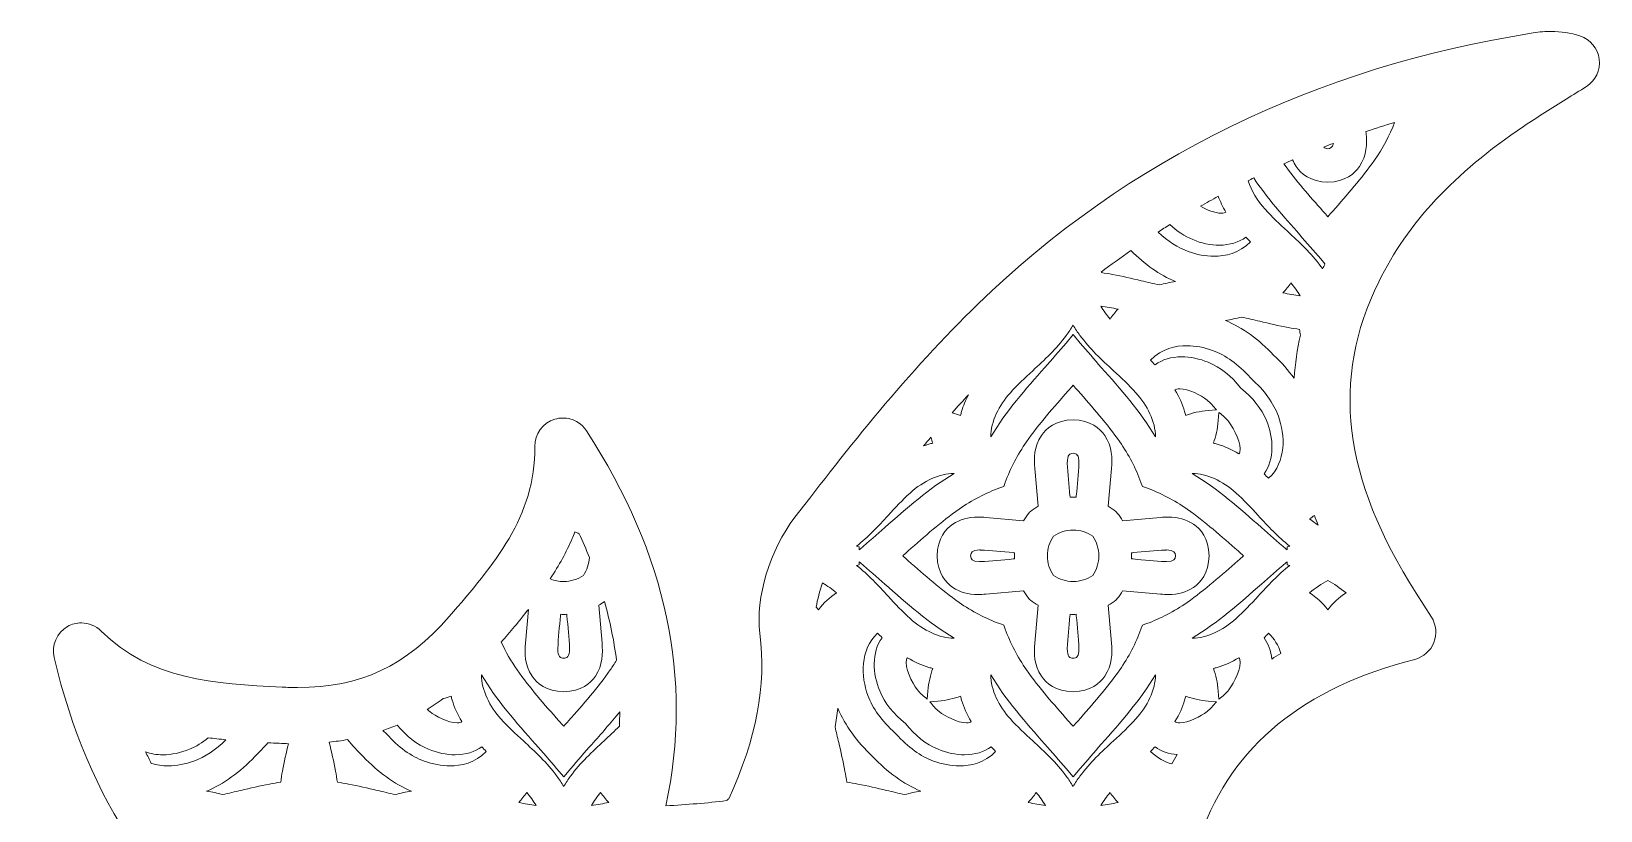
# Model space of a CAD drawing. Header units: inches. Extents: x 48 to 3590, y -2173 to -247.
# Drawn here: x 1688 to 2366, y -1808 to -1471 of the extents above; entities that cross this region are included whole.
import ezdxf

# ---------------------------------------------------------------- set-up
doc = ezdxf.new("R2010")
doc.units = ezdxf.units.IN
doc.header["$MEASUREMENT"] = 0
doc.layers.add('Layer 1', color=7, linetype='Continuous')

msp = doc.modelspace()

# ---------------------------------------------------------------- linework, layer by layer
at = {"layer": 'Layer 1', "lineweight": 0}
for points, knots in [([(1996.29, -2168.97), (1995.21, -2168.97), (1994.12, -2168.82), (1993.08, -2168.53), (1993.08, -2168.53), (1989.73, -2167.62), (1989.73, -2167.62), (1969.16, -2162.03), (1949.74, -2156.75), (1934.71, -2136.88), (1912.33, -2107.3), (1881.23, -2091.01), (1847.15, -2091.01), (1818.88, -2091.01), (1791.08, -2102.1), (1766.73, -2123.08), (1759.85, -2129.01), (1753.28, -2135.75), (1746.32, -2142.87), (1742.87, -2146.41), (1739.3, -2150.07), (1735.48, -2153.85), (1733.19, -2156.12), (1730.15, -2157.37), (1726.92, -2157.37), (1725.87, -2157.37), (1724.83, -2157.23), (1723.81, -2156.96), (1719.66, -2155.86), (1716.37, -2152.61), (1715.21, -2148.48), (1702.18, -2101.72), (1677.52, -2070.9), (1639.82, -2054.27), (1624.94, -2047.7), (1609.79, -2044.37), (1594.79, -2044.37), (1571.14, -2044.37), (1547.04, -2052.32), (1521.14, -2068.66), (1519.19, -2069.89), (1516.95, -2070.53), (1514.65, -2070.53), (1513.03, -2070.53), (1511.45, -2070.22), (1509.96, -2069.59), (1506.31, -2068.06), (1503.62, -2064.85), (1502.78, -2060.98), (1493.43, -2018.33), (1477.25, -1971.75), (1428.14, -1949.63), (1409.82, -1941.37), (1390.47, -1937.36), (1368.99, -1937.36), (1347.02, -1937.36), (1323.25, -1941.42), (1291.91, -1950.51), (1290.81, -1950.83), (1289.67, -1950.99), (1288.52, -1950.99), (1283.88, -1950.99), (1279.71, -1948.41), (1277.64, -1944.26), (1277.64, -1944.26), (1275.61, -1940.18), (1275.61, -1940.18), (1272.89, -1934.7), (1274.68, -1928.01), (1279.79, -1924.63), (1286.28, -1920.34), (1292.83, -1915.84), (1299.17, -1911.49), (1313.26, -1901.81), (1327.82, -1891.81), (1343.08, -1883.07), (1412.34, -1843.39), (1487.67, -1824.1), (1573.39, -1824.1), (1591.07, -1824.1), (1609.41, -1824.96), (1627.9, -1826.65), (1648.58, -1828.55), (1664.72, -1831.83), (1678.69, -1836.97), (1690.98, -1841.49), (1703.6, -1850.52), (1713.31, -1861.74), (1729.52, -1880.46), (1751.29, -1889.88), (1770.74, -1896.53), (1777.26, -1890.92), (1783.79, -1885), (1790.61, -1878.79), (1742.93, -1848.99), (1712.47, -1804.06), (1697.54, -1741.63), (1696.29, -1736.37), (1698.7, -1730.85), (1703.41, -1728.2), (1705.23, -1727.18), (1707.29, -1726.65), (1709.36, -1726.65), (1712.6, -1726.65), (1715.64, -1727.9), (1717.94, -1730.18), (1739.4, -1751.5), (1766.94, -1752.91), (1796.1, -1754.4), (1798.36, -1754.52), (1800.6, -1754.58), (1802.76, -1754.58), (1830.09, -1754.58), (1849.72, -1745.38), (1868.4, -1723.84), (1887.61, -1701.67), (1905.76, -1680.73), (1905.38, -1650.42), (1905.32, -1645.03), (1908.87, -1640.19), (1914.03, -1638.63), (1915.17, -1638.29), (1916.35, -1638.11), (1917.54, -1638.11), (1921.68, -1638.11), (1925.5, -1640.19), (1927.75, -1643.67), (1962.49, -1697.4), (1973.74, -1750.47), (1962.07, -1805.72), (1971.2, -1805.13), (1979.89, -1804.52), (1988.22, -1803.46), (1988.55, -1803.24), (1988.99, -1802.87), (1989.21, -1802.63), (2001.36, -1776.14), (2005.52, -1754.08), (2002.66, -1731.19), (2000.73, -1715.8), (2006.97, -1695.17), (2017.83, -1681.01), (2040.23, -1651.81), (2066.66, -1618.2), (2096.93, -1588.89), (2161.92, -1525.96), (2242.67, -1486.54), (2336.93, -1471.71), (2339.88, -1471.25), (2342.39, -1471.03), (2344.84, -1471.03), (2349.05, -1471.03), (2353.1, -1471.67), (2357.21, -1472.99), (2361.69, -1474.43), (2364.96, -1478.37), (2365.56, -1483.03), (2366.15, -1487.69), (2363.97, -1492.33), (2360, -1494.84), (2357.1, -1496.68), (2354.18, -1498.49), (2351.27, -1500.3), (2345.13, -1504.12), (2338.82, -1508.04), (2332.86, -1512.06), (2302.66, -1532.45), (2282.75, -1553.78), (2270.23, -1579.21), (2249.48, -1621.32), (2254.64, -1664.1), (2286.46, -1713.83), (2286.46, -1713.83), (2293.01, -1724.1), (2293.01, -1724.1), (2295.1, -1727.38), (2295.5, -1731.5), (2294.07, -1735.11), (2292.64, -1738.73), (2289.53, -1741.46), (2285.77, -1742.42), (2237.51, -1754.72), (2207.23, -1779.56), (2193.19, -1818.35), (2179.26, -1856.82), (2184.33, -1896.54), (2208.24, -1936.41), (2210.39, -1939.99), (2210.56, -1944.36), (2208.69, -1948.1), (2206.82, -1951.84), (2203.23, -1954.32), (2199.07, -1954.75), (2191.7, -1955.52), (2184.33, -1956.05), (2177.2, -1956.56), (2161.71, -1957.67), (2147.08, -1958.72), (2133.05, -1961.92), (2074.23, -1975.36), (2039.37, -2025.79), (2048.27, -2084.57), (2052.5, -2112.43), (2042.51, -2132.51), (2031.01, -2152.3), (2028.84, -2156.03), (2024.81, -2158.35), (2020.5, -2158.35), (2020.5, -2158.35), (2020.5, -2158.35), (2020.5, -2158.35), (2019.68, -2158.35), (2018.86, -2158.27), (2018.06, -2158.1), (2012.94, -2157.06), (2009.07, -2152.87), (2008.43, -2147.69), (2008.07, -2144.73), (2007.8, -2141.99), (2007.57, -2139.57), (2007.13, -2135.04), (2006.79, -2131.51), (2006.02, -2128.46), (2004.24, -2121.45), (2000.73, -2117.96), (1994.64, -2117.18), (1994.15, -2117.22), (1993.51, -2117.42), (1993.11, -2117.58), (1989.5, -2122.57), (1989.42, -2127.49), (1992.87, -2133.02), (1994.64, -2135.86), (1997.05, -2138.72), (2000.11, -2142.35), (2001.67, -2144.21), (2003.4, -2146.26), (2005.23, -2148.52), (2007.33, -2150.78), (2008.49, -2153.72), (2008.49, -2156.81), (2008.49, -2163.44), (2003.09, -2168.89), (1996.46, -2168.96), (1996.46, -2168.96), (1996.29, -2168.97), (1996.29, -2168.97)], [0, 0, 0, 0, 1, 1, 1, 2, 2, 2, 3, 3, 3, 4, 4, 4, 5, 5, 5, 6, 6, 6, 7, 7, 7, 8, 8, 8, 9, 9, 9, 10, 10, 10, 11, 11, 11, 12, 12, 12, 13, 13, 13, 14, 14, 14, 15, 15, 15, 16, 16, 16, 17, 17, 17, 18, 18, 18, 19, 19, 19, 20, 20, 20, 21, 21, 21, 22, 22, 22, 23, 23, 23, 24, 24, 24, 25, 25, 25, 26, 26, 26, 27, 27, 27, 28, 28, 28, 29, 29, 29, 30, 30, 30, 31, 31, 31, 32, 32, 32, 33, 33, 33, 34, 34, 34, 35, 35, 35, 36, 36, 36, 37, 37, 37, 38, 38, 38, 39, 39, 39, 40, 40, 40, 41, 41, 41, 42, 42, 42, 43, 43, 43, 44, 44, 44, 45, 45, 45, 46, 46, 46, 47, 47, 47, 48, 48, 48, 49, 49, 49, 50, 50, 50, 51, 51, 51, 52, 52, 52, 53, 53, 53, 54, 54, 54, 55, 55, 55, 56, 56, 56, 57, 57, 57, 58, 58, 58, 59, 59, 59, 60, 60, 60, 61, 61, 61, 62, 62, 62, 63, 63, 63, 64, 64, 64, 65, 65, 65, 66, 66, 66, 67, 67, 67, 68, 68, 68, 69, 69, 69, 70, 70, 70, 71, 71, 71, 72, 72, 72, 73, 73, 73, 74, 74, 74, 75, 75, 75, 76, 76, 76, 77, 77, 77, 78, 78, 78, 79, 79, 79, 80, 80, 80, 81, 81, 81, 82, 82, 82, 82]), ([(2229.19, -1528.28), (2234.34, -1535.41), (2240.31, -1542.16), (2246.1, -1548.71), (2246.81, -1549.51), (2247.51, -1550.31), (2248.22, -1551.11), (2248.93, -1550.31), (2249.64, -1549.5), (2250.34, -1548.7), (2256.55, -1541.68), (2262.97, -1534.42), (2268.37, -1526.71), (2271.97, -1521.57), (2274.97, -1515.93), (2277.1, -1510.34), (2272.93, -1511.62), (2268.8, -1512.95), (2264.72, -1514.34), (2264.72, -1514.34), (2264.79, -1515.16), (2264.79, -1515.16), (2265.17, -1519.52), (2265.13, -1524.62), (2261.9, -1529.41), (2259.85, -1532.46), (2255.82, -1536.1), (2248.26, -1536.19), (2240.62, -1536.1), (2236.59, -1532.46), (2234.54, -1529.41), (2233.93, -1528.51), (2233.42, -1527.58), (2233, -1526.6), (2231.73, -1527.15), (2230.46, -1527.71), (2229.19, -1528.28)], [0, 0, 0, 0, 1, 1, 1, 2, 2, 2, 3, 3, 3, 4, 4, 4, 5, 5, 5, 6, 6, 6, 7, 7, 7, 8, 8, 8, 9, 9, 9, 10, 10, 10, 11, 11, 11, 12, 12, 12, 12]), ([(2246.5, -1521.01), (2246.92, -1521.5), (2247.51, -1521.65), (2248.23, -1521.72), (2249.28, -1521.62), (2250.29, -1521.37), (2250.62, -1519.41), (2249.24, -1519.94), (2247.87, -1520.47), (2246.5, -1521.01)], [0, 0, 0, 0, 1, 1, 1, 2, 2, 2, 3, 3, 3, 3]), ([(2213.76, -1535.56), (2215.13, -1539.79), (2217.71, -1544.16), (2221.08, -1547.91), (2224.07, -1551.22), (2227.33, -1554.23), (2230.79, -1557.43), (2235.82, -1562.07), (2241.03, -1566.88), (2245.26, -1572.66), (2245.5, -1572.99), (2245.74, -1573.32), (2245.98, -1573.65), (2246.3, -1572.93), (2246.63, -1572.21), (2246.96, -1571.5), (2246.96, -1571.5), (2245.16, -1569.35), (2245.16, -1569.35), (2242.21, -1565.84), (2239.08, -1562.31), (2236.06, -1558.89), (2229.19, -1551.13), (2222.11, -1543.14), (2216.17, -1534.37), (2215.36, -1534.77), (2214.55, -1535.17), (2213.76, -1535.56)], [0, 0, 0, 0, 1, 1, 1, 2, 2, 2, 3, 3, 3, 4, 4, 4, 5, 5, 5, 6, 6, 6, 7, 7, 7, 8, 8, 8, 9, 9, 9, 9]), ([(2193.12, -1546.61), (2195.86, -1548.17), (2199.42, -1549.6), (2202.11, -1549.6), (2203.14, -1549.6), (2203.77, -1549.4), (2204.17, -1549.08), (2202.79, -1546.82), (2201.69, -1544.57), (2200.83, -1542.3), (2198.24, -1543.71), (2195.66, -1545.15), (2193.12, -1546.61)], [0, 0, 0, 0, 1, 1, 1, 2, 2, 2, 3, 3, 3, 4, 4, 4, 4]), ([(2174.86, -1557.74), (2179.09, -1561.73), (2183.38, -1564.49), (2187.89, -1566.15), (2191.55, -1567.5), (2195.39, -1568.2), (2199.01, -1568.2), (2203.73, -1568.2), (2210, -1567.04), (2214.73, -1561.93), (2214.05, -1561.26), (2213.41, -1560.61), (2212.8, -1559.97), (2209.75, -1562.21), (2205.81, -1563.4), (2201.31, -1563.4), (2197.53, -1563.4), (2193.56, -1562.58), (2189.82, -1561.03), (2186.27, -1559.56), (2182.96, -1557.38), (2179.92, -1554.51), (2178.22, -1555.58), (2176.53, -1556.66), (2174.86, -1557.74)], [0, 0, 0, 0, 1, 1, 1, 2, 2, 2, 3, 3, 3, 4, 4, 4, 5, 5, 5, 6, 6, 6, 7, 7, 7, 8, 8, 8, 8]), ([(2150.34, -1575.29), (2151.97, -1575.5), (2153.59, -1575.75), (2155.19, -1576.05), (2159.32, -1576.82), (2163.49, -1577.82), (2167.54, -1578.78), (2170.13, -1579.4), (2172.8, -1580.03), (2175.44, -1580.6), (2177.63, -1579.99), (2179.94, -1579.5), (2182.36, -1579.14), (2175.44, -1576.19), (2169.07, -1571.75), (2163.05, -1565.7), (2158.77, -1568.7), (2154.5, -1571.82), (2150.3, -1575.01), (2150.32, -1575.1), (2150.33, -1575.2), (2150.34, -1575.29)], [0, 0, 0, 0, 1, 1, 1, 2, 2, 2, 3, 3, 3, 4, 4, 4, 5, 5, 5, 6, 6, 6, 7, 7, 7, 7]), ([(2228.78, -1584.02), (2231.3, -1584.53), (2233.79, -1584.99), (2236.27, -1585.36), (2235.06, -1583.42), (2233.73, -1581.53), (2232.27, -1579.66), (2231.22, -1581.21), (2230.05, -1582.67), (2228.78, -1584.02)], [0, 0, 0, 0, 1, 1, 1, 2, 2, 2, 3, 3, 3, 3]), ([(2150.05, -1589.71), (2151.26, -1591.65), (2152.6, -1593.55), (2154.06, -1595.42), (2155.11, -1593.86), (2156.27, -1592.41), (2157.54, -1591.05), (2155.03, -1590.54), (2152.53, -1590.08), (2150.05, -1589.71)], [0, 0, 0, 0, 1, 1, 1, 2, 2, 2, 3, 3, 3, 3]), ([(2141.17, -1605.73), (2144.12, -1609.25), (2147.26, -1612.79), (2150.29, -1616.21), (2158.59, -1625.59), (2167.12, -1635.21), (2173.68, -1646.22), (2173.77, -1639.69), (2170.09, -1632.54), (2165.24, -1627.17), (2162.25, -1623.86), (2158.99, -1620.84), (2155.53, -1617.65), (2150.5, -1613), (2145.29, -1608.19), (2141.06, -1602.41), (2140.03, -1601), (2139.04, -1599.54), (2138.1, -1598.02), (2137.17, -1599.54), (2136.18, -1601), (2135.15, -1602.41), (2130.92, -1608.19), (2125.71, -1613), (2120.67, -1617.65), (2117.22, -1620.84), (2113.95, -1623.86), (2110.97, -1627.17), (2106.12, -1632.54), (2102.44, -1639.69), (2102.53, -1646.22), (2109.09, -1635.21), (2117.62, -1625.59), (2125.92, -1616.22), (2128.95, -1612.79), (2132.09, -1609.25), (2135.04, -1605.73), (2135.04, -1605.73), (2138.1, -1602.08), (2138.1, -1602.08), (2138.1, -1602.08), (2141.17, -1605.73), (2141.17, -1605.73)], [0, 0, 0, 0, 1, 1, 1, 2, 2, 2, 3, 3, 3, 4, 4, 4, 5, 5, 5, 6, 6, 6, 7, 7, 7, 8, 8, 8, 9, 9, 9, 10, 10, 10, 11, 11, 11, 12, 12, 12, 13, 13, 13, 14, 14, 14, 14]), ([(2224.8, -1610.96), (2228.22, -1614.17), (2231.15, -1617.49), (2233.64, -1620.94), (2234.1, -1614.67), (2235, -1608.45), (2236.35, -1602.31), (2236.21, -1601.44), (2236.09, -1600.6), (2235.98, -1599.79), (2234.35, -1599.58), (2232.73, -1599.32), (2231.13, -1599.02), (2227.01, -1598.25), (2222.83, -1597.26), (2218.79, -1596.29), (2216.19, -1595.68), (2213.52, -1595.04), (2210.89, -1594.47), (2208.7, -1595.09), (2206.38, -1595.58), (2203.96, -1595.93), (2211.48, -1599.14), (2218.34, -1604.09), (2224.8, -1610.96)], [0, 0, 0, 0, 1, 1, 1, 2, 2, 2, 3, 3, 3, 4, 4, 4, 5, 5, 5, 6, 6, 6, 7, 7, 7, 8, 8, 8, 8]), ([(2220.67, -1662.25), (2221.29, -1662.85), (2221.94, -1663.49), (2222.61, -1664.16), (2230.3, -1657.02), (2229.85, -1645.55), (2226.83, -1637.33), (2224.74, -1631.63), (2220.88, -1626.29), (2215.04, -1620.99), (2215.04, -1620.99), (2214.9, -1620.86), (2214.9, -1620.86), (2214.9, -1620.86), (2214.76, -1620.72), (2214.76, -1620.72), (2209.47, -1614.87), (2204.12, -1611.01), (2198.43, -1608.92), (2194.77, -1607.58), (2190.93, -1606.87), (2187.32, -1606.87), (2182.6, -1606.87), (2176.33, -1608.03), (2171.59, -1613.15), (2172.27, -1613.82), (2172.91, -1614.47), (2173.52, -1615.1), (2176.57, -1612.87), (2180.52, -1611.67), (2185.01, -1611.67), (2188.74, -1611.67), (2192.82, -1612.51), (2196.51, -1614.04), (2201.77, -1616.22), (2206.51, -1619.96), (2210.59, -1625.16), (2215.79, -1629.25), (2219.53, -1633.99), (2221.71, -1639.25), (2224.78, -1646.64), (2225.31, -1655.93), (2220.67, -1662.25)], [0, 0, 0, 0, 1, 1, 1, 2, 2, 2, 3, 3, 3, 4, 4, 4, 5, 5, 5, 6, 6, 6, 7, 7, 7, 8, 8, 8, 9, 9, 9, 10, 10, 10, 11, 11, 11, 12, 12, 12, 13, 13, 13, 14, 14, 14, 14]), ([(2066.83, -1699.78), (2073.85, -1705.99), (2081.11, -1712.4), (2088.82, -1717.8), (2094.33, -1721.65), (2100.4, -1724.82), (2106.37, -1726.97), (2106.37, -1726.97), (2108.15, -1727.61), (2108.15, -1727.61), (2108.15, -1727.61), (2108.79, -1729.38), (2108.79, -1729.38), (2110.93, -1735.36), (2114.1, -1741.43), (2117.96, -1746.93), (2123.35, -1754.65), (2129.77, -1761.91), (2135.97, -1768.92), (2136.69, -1769.73), (2137.4, -1770.53), (2138.1, -1771.34), (2138.81, -1770.53), (2139.52, -1769.73), (2140.23, -1768.93), (2146.44, -1761.91), (2152.85, -1754.65), (2158.25, -1746.93), (2162.11, -1741.43), (2165.28, -1735.36), (2167.42, -1729.38), (2167.42, -1729.38), (2168.06, -1727.61), (2168.06, -1727.61), (2168.06, -1727.61), (2169.84, -1726.97), (2169.84, -1726.97), (2175.81, -1724.82), (2181.88, -1721.65), (2187.39, -1717.8), (2195.1, -1712.4), (2202.36, -1705.99), (2209.38, -1699.78), (2210.18, -1699.07), (2210.99, -1698.36), (2211.79, -1697.65), (2210.99, -1696.94), (2210.19, -1696.24), (2209.39, -1695.53), (2202.36, -1689.32), (2195.1, -1682.9), (2187.39, -1677.5), (2181.88, -1673.65), (2175.81, -1670.48), (2169.84, -1668.33), (2169.84, -1668.33), (2168.06, -1667.7), (2168.06, -1667.7), (2168.06, -1667.7), (2167.42, -1665.92), (2167.42, -1665.92), (2165.28, -1659.94), (2162.11, -1653.87), (2158.25, -1648.37), (2152.85, -1640.65), (2146.44, -1633.39), (2140.23, -1626.37), (2139.52, -1625.57), (2138.81, -1624.77), (2138.1, -1623.97), (2137.4, -1624.77), (2136.69, -1625.57), (2135.98, -1626.38), (2129.77, -1633.4), (2123.35, -1640.66), (2117.96, -1648.37), (2114.1, -1653.87), (2110.93, -1659.94), (2108.79, -1665.92), (2108.79, -1665.92), (2108.15, -1667.7), (2108.15, -1667.7), (2108.15, -1667.7), (2106.37, -1668.33), (2106.37, -1668.33), (2100.4, -1670.48), (2094.33, -1673.65), (2088.82, -1677.5), (2081.11, -1682.9), (2073.85, -1689.32), (2066.83, -1695.53), (2066.02, -1696.24), (2065.22, -1696.94), (2064.42, -1697.65), (2065.22, -1698.36), (2066.03, -1699.07), (2066.83, -1699.78)], [0, 0, 0, 0, 1, 1, 1, 2, 2, 2, 3, 3, 3, 4, 4, 4, 5, 5, 5, 6, 6, 6, 7, 7, 7, 8, 8, 8, 9, 9, 9, 10, 10, 10, 11, 11, 11, 12, 12, 12, 13, 13, 13, 14, 14, 14, 15, 15, 15, 16, 16, 16, 17, 17, 17, 18, 18, 18, 19, 19, 19, 20, 20, 20, 21, 21, 21, 22, 22, 22, 23, 23, 23, 24, 24, 24, 25, 25, 25, 26, 26, 26, 27, 27, 27, 28, 28, 28, 29, 29, 29, 30, 30, 30, 31, 31, 31, 32, 32, 32, 32]), ([(2085.81, -1635.87), (2087.08, -1636.19), (2088.29, -1636.57), (2089.43, -1637.02), (2089.56, -1636.46), (2089.71, -1635.89), (2089.88, -1635.33), (2090.59, -1632.86), (2091.59, -1630.44), (2092.89, -1628.02), (2090.54, -1630.58), (2088.19, -1633.19), (2085.81, -1635.87)], [0, 0, 0, 0, 1, 1, 1, 2, 2, 2, 3, 3, 3, 4, 4, 4, 4]), ([(2182.15, -1625.99), (2184.04, -1629.09), (2185.42, -1632.17), (2186.33, -1635.33), (2186.5, -1635.89), (2186.65, -1636.46), (2186.78, -1637.02), (2189.63, -1635.89), (2192.87, -1635.19), (2196.56, -1634.89), (2196.56, -1634.89), (2200.03, -1634.6), (2200.03, -1634.6), (2198.73, -1632.86), (2197.42, -1631.47), (2196.04, -1630.35), (2193.52, -1628.31), (2188, -1625.48), (2184.21, -1625.48), (2183.18, -1625.48), (2182.56, -1625.68), (2182.15, -1625.99)], [0, 0, 0, 0, 1, 1, 1, 2, 2, 2, 3, 3, 3, 4, 4, 4, 5, 5, 5, 6, 6, 6, 7, 7, 7, 7]), ([(2138.06, -1756.41), (2130.51, -1756.33), (2126.48, -1752.68), (2124.42, -1749.64), (2121.19, -1744.84), (2121.15, -1739.74), (2121.53, -1735.39), (2121.53, -1735.39), (2122.98, -1719.04), (2122.98, -1719.04), (2121.8, -1718.36), (2120.68, -1717.6), (2119.63, -1716.76), (2119.63, -1716.76), (2119.28, -1716.48), (2119.28, -1716.48), (2119.28, -1716.48), (2118.99, -1716.12), (2118.99, -1716.12), (2118.16, -1715.07), (2117.4, -1713.96), (2116.72, -1712.78), (2116.72, -1712.78), (2100.37, -1714.22), (2100.37, -1714.22), (2099.11, -1714.33), (2098, -1714.39), (2096.98, -1714.39), (2092.66, -1714.39), (2089.21, -1713.42), (2086.12, -1711.33), (2083.07, -1709.28), (2079.43, -1705.25), (2079.34, -1697.7), (2079.43, -1690.05), (2083.07, -1686.02), (2086.12, -1683.97), (2089.21, -1681.89), (2092.66, -1680.92), (2096.98, -1680.92), (2098, -1680.92), (2099.11, -1680.97), (2100.37, -1681.08), (2100.37, -1681.08), (2116.72, -1682.52), (2116.72, -1682.52), (2117.4, -1681.35), (2118.16, -1680.23), (2118.99, -1679.18), (2118.99, -1679.18), (2119.28, -1678.82), (2119.28, -1678.82), (2119.28, -1678.82), (2119.63, -1678.54), (2119.63, -1678.54), (2120.68, -1677.7), (2121.8, -1676.94), (2122.98, -1676.26), (2122.98, -1676.26), (2121.53, -1659.92), (2121.53, -1659.92), (2121.15, -1655.56), (2121.19, -1650.46), (2124.42, -1645.66), (2126.48, -1642.62), (2130.51, -1638.97), (2138.06, -1638.89), (2145.7, -1638.97), (2149.73, -1642.62), (2151.79, -1645.66), (2155.02, -1650.46), (2155.06, -1655.56), (2154.68, -1659.92), (2154.68, -1659.92), (2153.23, -1676.26), (2153.23, -1676.26), (2154.41, -1676.94), (2155.53, -1677.7), (2156.58, -1678.54), (2156.58, -1678.54), (2156.93, -1678.82), (2156.93, -1678.82), (2156.93, -1678.82), (2157.22, -1679.18), (2157.22, -1679.18), (2158.05, -1680.23), (2158.81, -1681.35), (2159.49, -1682.52), (2159.49, -1682.52), (2175.84, -1681.08), (2175.84, -1681.08), (2177.1, -1680.97), (2178.21, -1680.92), (2179.23, -1680.92), (2183.55, -1680.92), (2187, -1681.89), (2190.09, -1683.97), (2193.14, -1686.02), (2196.78, -1690.05), (2196.87, -1697.61), (2196.78, -1705.25), (2193.14, -1709.28), (2190.09, -1711.33), (2187, -1713.42), (2183.55, -1714.39), (2179.23, -1714.39), (2178.21, -1714.39), (2177.1, -1714.33), (2175.84, -1714.22), (2175.84, -1714.22), (2159.49, -1712.78), (2159.49, -1712.78), (2158.81, -1713.96), (2158.05, -1715.07), (2157.22, -1716.12), (2157.22, -1716.12), (2156.93, -1716.48), (2156.93, -1716.48), (2156.93, -1716.48), (2156.58, -1716.76), (2156.58, -1716.76), (2155.53, -1717.6), (2154.41, -1718.36), (2153.23, -1719.04), (2153.23, -1719.04), (2154.68, -1735.39), (2154.68, -1735.39), (2155.06, -1739.74), (2155.02, -1744.84), (2151.79, -1749.64), (2149.73, -1752.68), (2145.7, -1756.33), (2138.15, -1756.41), (2138.15, -1756.41), (2138.1, -1756.41), (2138.1, -1756.41), (2138.1, -1756.41), (2138.06, -1756.41), (2138.06, -1756.41)], [0, 0, 0, 0, 1, 1, 1, 2, 2, 2, 3, 3, 3, 4, 4, 4, 5, 5, 5, 6, 6, 6, 7, 7, 7, 8, 8, 8, 9, 9, 9, 10, 10, 10, 11, 11, 11, 12, 12, 12, 13, 13, 13, 14, 14, 14, 15, 15, 15, 16, 16, 16, 17, 17, 17, 18, 18, 18, 19, 19, 19, 20, 20, 20, 21, 21, 21, 22, 22, 22, 23, 23, 23, 24, 24, 24, 25, 25, 25, 26, 26, 26, 27, 27, 27, 28, 28, 28, 29, 29, 29, 30, 30, 30, 31, 31, 31, 32, 32, 32, 33, 33, 33, 34, 34, 34, 35, 35, 35, 36, 36, 36, 37, 37, 37, 38, 38, 38, 39, 39, 39, 40, 40, 40, 41, 41, 41, 42, 42, 42, 43, 43, 43, 44, 44, 44, 45, 45, 45, 46, 46, 46, 46]), ([(2198.73, -1648.97), (2199.3, -1649.11), (2199.86, -1649.26), (2200.43, -1649.42), (2203.59, -1650.34), (2206.66, -1651.71), (2209.76, -1653.6), (2209.94, -1653.38), (2210.04, -1653.14), (2210.12, -1652.86), (2211.05, -1649.6), (2207.89, -1642.79), (2205.4, -1639.72), (2204.28, -1638.34), (2202.89, -1637.03), (2201.15, -1635.73), (2201.15, -1635.73), (2200.87, -1639.2), (2200.87, -1639.2), (2200.57, -1642.89), (2199.86, -1646.12), (2198.73, -1648.97)], [0, 0, 0, 0, 1, 1, 1, 2, 2, 2, 3, 3, 3, 4, 4, 4, 5, 5, 5, 6, 6, 6, 7, 7, 7, 7]), ([(2076.62, -1646.45), (2075.57, -1647.68), (2074.51, -1648.93), (2073.45, -1650.18), (2074.23, -1649.9), (2075, -1649.65), (2075.78, -1649.42), (2076.35, -1649.26), (2076.91, -1649.11), (2077.47, -1648.97), (2077.15, -1648.16), (2076.87, -1647.32), (2076.62, -1646.45)], [0, 0, 0, 0, 1, 1, 1, 2, 2, 2, 3, 3, 3, 4, 4, 4, 4]), ([(2138.32, -1672.34), (2138.68, -1672.34), (2139.04, -1672.35), (2139.39, -1672.36), (2139.42, -1672.13), (2139.44, -1671.91), (2139.47, -1671.68), (2139.96, -1667.05), (2140.47, -1662.25), (2140.61, -1657.64), (2140.72, -1653.85), (2139.44, -1653.48), (2138.1, -1653.35), (2136.77, -1653.48), (2135.49, -1653.85), (2135.6, -1657.64), (2135.74, -1662.25), (2136.25, -1667.04), (2136.74, -1671.68), (2136.77, -1671.9), (2136.79, -1672.13), (2136.81, -1672.36), (2137.17, -1672.35), (2137.53, -1672.34), (2137.89, -1672.34), (2137.89, -1672.34), (2138.32, -1672.34), (2138.32, -1672.34)], [0, 0, 0, 0, 1, 1, 1, 2, 2, 2, 3, 3, 3, 4, 4, 4, 5, 5, 5, 6, 6, 6, 7, 7, 7, 8, 8, 8, 9, 9, 9, 9]), ([(2045.57, -1693.75), (2045.57, -1693.75), (2045.57, -1695.1), (2045.57, -1695.1), (2045.57, -1695.1), (2046.18, -1694.59), (2046.18, -1694.59), (2049.7, -1691.63), (2053.24, -1688.5), (2056.67, -1685.46), (2066.05, -1677.16), (2075.68, -1668.63), (2086.69, -1662.06), (2086.63, -1662.06), (2086.56, -1662.06), (2086.5, -1662.06), (2080.55, -1662.06), (2073.49, -1665.22), (2067.62, -1670.52), (2064.31, -1673.5), (2061.29, -1676.77), (2058.1, -1680.22), (2053.89, -1684.79), (2049.54, -1689.5), (2044.46, -1693.49), (2044.82, -1693.58), (2045.19, -1693.67), (2045.57, -1693.75)], [0, 0, 0, 0, 1, 1, 1, 2, 2, 2, 3, 3, 3, 4, 4, 4, 5, 5, 5, 6, 6, 6, 7, 7, 7, 8, 8, 8, 9, 9, 9, 9]), ([(2189.51, -1662.06), (2200.53, -1668.63), (2210.16, -1677.16), (2219.54, -1685.46), (2222.97, -1688.5), (2226.51, -1691.63), (2230.03, -1694.59), (2230.03, -1694.59), (2230.64, -1695.1), (2230.64, -1695.1), (2230.64, -1695.1), (2230.64, -1693.75), (2230.64, -1693.75), (2231.02, -1693.67), (2231.39, -1693.58), (2231.75, -1693.49), (2226.67, -1689.5), (2222.32, -1684.79), (2218.1, -1680.22), (2214.91, -1676.76), (2211.9, -1673.5), (2208.59, -1670.52), (2202.72, -1665.22), (2195.66, -1662.06), (2189.71, -1662.06), (2189.65, -1662.06), (2189.58, -1662.06), (2189.51, -1662.06)], [0, 0, 0, 0, 1, 1, 1, 2, 2, 2, 3, 3, 3, 4, 4, 4, 5, 5, 5, 6, 6, 6, 7, 7, 7, 8, 8, 8, 9, 9, 9, 9]), ([(2240.34, -1681.7), (2241.54, -1682.64), (2242.76, -1683.54), (2243.99, -1684.37), (2243.45, -1682.97), (2242.93, -1681.57), (2242.43, -1680.17), (2241.75, -1680.7), (2241.05, -1681.21), (2240.34, -1681.7)], [0, 0, 0, 0, 1, 1, 1, 2, 2, 2, 3, 3, 3, 3]), ([(1912.09, -1707.61), (1913.93, -1708.37), (1915.89, -1708.77), (1917.89, -1708.78), (1920.9, -1708.77), (1923.83, -1707.86), (1926.37, -1706.14), (1927.94, -1703.81), (1928.84, -1701.16), (1928.98, -1698.39), (1927.56, -1694.79), (1926.12, -1691.42), (1924.61, -1688.14), (1924, -1687.84), (1923.38, -1687.57), (1922.74, -1687.35), (1922.34, -1688.36), (1921.94, -1689.31), (1921.54, -1690.22), (1919.03, -1695.98), (1915.92, -1701.7), (1912.09, -1707.61)], [0, 0, 0, 0, 1, 1, 1, 2, 2, 2, 3, 3, 3, 4, 4, 4, 5, 5, 5, 6, 6, 6, 7, 7, 7, 7]), ([(2129.61, -1706.14), (2132.15, -1707.86), (2135.08, -1708.77), (2138.12, -1708.78), (2141.13, -1708.77), (2144.06, -1707.86), (2146.6, -1706.14), (2148.31, -1703.6), (2149.22, -1700.67), (2149.23, -1697.64), (2149.22, -1694.63), (2148.31, -1691.7), (2146.6, -1689.16), (2144.06, -1687.45), (2141.14, -1686.54), (2138.1, -1686.52), (2135.07, -1686.54), (2132.15, -1687.45), (2129.61, -1689.16), (2127.9, -1691.7), (2126.99, -1694.63), (2126.98, -1697.67), (2126.99, -1700.68), (2127.9, -1703.6), (2129.61, -1706.14)], [0, 0, 0, 0, 1, 1, 1, 2, 2, 2, 3, 3, 3, 4, 4, 4, 5, 5, 5, 6, 6, 6, 7, 7, 7, 8, 8, 8, 8]), ([(2093.81, -1697.65), (2093.93, -1698.98), (2094.26, -1700.16), (2097.68, -1700.16), (2097.82, -1700.16), (2097.95, -1700.16), (2098.09, -1700.16), (2102.71, -1700.02), (2107.5, -1699.51), (2112.13, -1699.01), (2112.36, -1698.99), (2112.59, -1698.97), (2112.81, -1698.94), (2112.8, -1698.5), (2112.79, -1698.06), (2112.8, -1697.62), (2112.79, -1697.2), (2112.8, -1696.78), (2112.81, -1696.36), (2112.59, -1696.34), (2112.36, -1696.31), (2112.14, -1696.29), (2107.5, -1695.8), (2102.71, -1695.29), (2098.09, -1695.15), (2097.95, -1695.14), (2097.82, -1695.14), (2097.68, -1695.14), (2094.26, -1695.14), (2093.93, -1696.32), (2093.81, -1697.65)], [0, 0, 0, 0, 1, 1, 1, 2, 2, 2, 3, 3, 3, 4, 4, 4, 5, 5, 5, 6, 6, 6, 7, 7, 7, 8, 8, 8, 9, 9, 9, 10, 10, 10, 10]), ([(2164.08, -1699.01), (2168.71, -1699.51), (2173.5, -1700.02), (2178.12, -1700.16), (2178.26, -1700.16), (2178.39, -1700.16), (2178.53, -1700.16), (2181.95, -1700.16), (2182.28, -1698.98), (2182.4, -1697.65), (2182.28, -1696.32), (2181.95, -1695.14), (2178.53, -1695.14), (2178.39, -1695.14), (2178.26, -1695.14), (2178.12, -1695.15), (2173.5, -1695.29), (2168.71, -1695.8), (2164.07, -1696.29), (2163.85, -1696.31), (2163.62, -1696.34), (2163.4, -1696.36), (2163.41, -1696.8), (2163.42, -1697.24), (2163.41, -1697.68), (2163.42, -1698.1), (2163.41, -1698.52), (2163.4, -1698.94), (2163.62, -1698.97), (2163.85, -1698.99), (2164.08, -1699.01)], [0, 0, 0, 0, 1, 1, 1, 2, 2, 2, 3, 3, 3, 4, 4, 4, 5, 5, 5, 6, 6, 6, 7, 7, 7, 8, 8, 8, 9, 9, 9, 10, 10, 10, 10]), ([(2044.46, -1701.81), (2049.54, -1705.81), (2053.89, -1710.51), (2058.1, -1715.08), (2061.29, -1718.54), (2064.31, -1721.8), (2067.62, -1724.79), (2073.49, -1730.08), (2080.55, -1733.24), (2086.5, -1733.24), (2086.56, -1733.24), (2086.63, -1733.24), (2086.69, -1733.24), (2075.68, -1726.68), (2066.05, -1718.15), (2056.67, -1709.84), (2053.24, -1706.81), (2049.7, -1703.67), (2046.18, -1700.71), (2046.18, -1700.71), (2045.57, -1700.2), (2045.57, -1700.2), (2045.57, -1700.2), (2045.57, -1701.55), (2045.57, -1701.55), (2045.19, -1701.64), (2044.82, -1701.72), (2044.46, -1701.81)], [0, 0, 0, 0, 1, 1, 1, 2, 2, 2, 3, 3, 3, 4, 4, 4, 5, 5, 5, 6, 6, 6, 7, 7, 7, 8, 8, 8, 9, 9, 9, 9]), ([(2189.71, -1733.24), (2195.66, -1733.24), (2202.72, -1730.08), (2208.59, -1724.79), (2211.9, -1721.8), (2214.91, -1718.54), (2218.1, -1715.08), (2222.32, -1710.52), (2226.67, -1705.81), (2231.75, -1701.81), (2231.39, -1701.72), (2231.02, -1701.64), (2230.64, -1701.55), (2230.64, -1701.55), (2230.64, -1700.2), (2230.64, -1700.2), (2230.64, -1700.2), (2230.03, -1700.71), (2230.03, -1700.71), (2226.51, -1703.67), (2222.97, -1706.81), (2219.54, -1709.84), (2210.16, -1718.15), (2200.53, -1726.68), (2189.52, -1733.24), (2189.58, -1733.24), (2189.65, -1733.24), (2189.71, -1733.24)], [0, 0, 0, 0, 1, 1, 1, 2, 2, 2, 3, 3, 3, 4, 4, 4, 5, 5, 5, 6, 6, 6, 7, 7, 7, 8, 8, 8, 9, 9, 9, 9]), ([(2027.06, -1719.81), (2027.37, -1720.18), (2027.68, -1720.55), (2027.99, -1720.94), (2030.22, -1718.08), (2032.86, -1715.63), (2035.87, -1713.6), (2033.89, -1712.05), (2031.87, -1710.64), (2029.81, -1709.37), (2028.51, -1712.87), (2027.57, -1716.44), (2027.06, -1719.81)], [0, 0, 0, 0, 1, 1, 1, 2, 2, 2, 3, 3, 3, 4, 4, 4, 4]), ([(2240.34, -1713.6), (2243.35, -1715.63), (2245.98, -1718.08), (2248.22, -1720.93), (2250.45, -1718.08), (2253.08, -1715.64), (2256.09, -1713.61), (2253.53, -1711.59), (2250.92, -1709.83), (2248.22, -1708.29), (2245.51, -1709.83), (2242.9, -1711.59), (2240.34, -1713.6)], [0, 0, 0, 0, 1, 1, 1, 2, 2, 2, 3, 3, 3, 4, 4, 4, 4]), ([(1890.9, -1734.99), (1892.81, -1739.18), (1895.11, -1743.19), (1897.73, -1746.93), (1903.13, -1754.65), (1909.54, -1761.91), (1915.75, -1768.93), (1916.46, -1769.73), (1917.17, -1770.53), (1917.88, -1771.34), (1918.59, -1770.53), (1919.3, -1769.73), (1920, -1768.93), (1926.21, -1761.91), (1932.63, -1754.65), (1938.03, -1746.93), (1938.88, -1745.71), (1939.75, -1744.37), (1940.7, -1742.8), (1939.61, -1734.37), (1937.86, -1725.87), (1935.48, -1717.43), (1934.69, -1718.01), (1933.86, -1718.54), (1933.01, -1719.04), (1933.01, -1719.04), (1934.45, -1735.39), (1934.45, -1735.39), (1934.83, -1739.74), (1934.79, -1744.84), (1931.56, -1749.64), (1929.51, -1752.68), (1925.48, -1756.33), (1917.92, -1756.41), (1910.28, -1756.33), (1906.25, -1752.68), (1904.2, -1749.64), (1900.96, -1744.84), (1900.92, -1739.74), (1901.31, -1735.39), (1901.31, -1735.39), (1902.59, -1720.84), (1902.59, -1720.84), (1898.66, -1725.88), (1894.62, -1730.67), (1890.9, -1734.99)], [0, 0, 0, 0, 1, 1, 1, 2, 2, 2, 3, 3, 3, 4, 4, 4, 5, 5, 5, 6, 6, 6, 7, 7, 7, 8, 8, 8, 9, 9, 9, 10, 10, 10, 11, 11, 11, 12, 12, 12, 13, 13, 13, 14, 14, 14, 15, 15, 15, 15]), ([(1916.52, -1723.61), (1916.02, -1728.25), (1915.51, -1733.05), (1915.37, -1737.67), (1915.26, -1741.46), (1916.54, -1741.83), (1917.88, -1741.95), (1919.22, -1741.83), (1920.5, -1741.46), (1920.38, -1737.67), (1920.24, -1733.05), (1919.73, -1728.26), (1919.24, -1723.62), (1919.22, -1723.4), (1919.19, -1723.17), (1919.17, -1722.94), (1918.81, -1722.95), (1918.45, -1722.96), (1918.09, -1722.96), (1918.09, -1722.96), (1917.66, -1722.96), (1917.66, -1722.96), (1917.3, -1722.96), (1916.95, -1722.95), (1916.59, -1722.94), (1916.56, -1723.17), (1916.54, -1723.39), (1916.52, -1723.61)], [0, 0, 0, 0, 1, 1, 1, 2, 2, 2, 3, 3, 3, 4, 4, 4, 5, 5, 5, 6, 6, 6, 7, 7, 7, 8, 8, 8, 9, 9, 9, 9]), ([(2136.74, -1723.63), (2136.25, -1728.26), (2135.74, -1733.05), (2135.6, -1737.67), (2135.49, -1741.46), (2136.77, -1741.83), (2138.1, -1741.95), (2139.44, -1741.83), (2140.72, -1741.45), (2140.61, -1737.67), (2140.47, -1733.05), (2139.96, -1728.25), (2139.47, -1723.62), (2139.44, -1723.39), (2139.42, -1723.17), (2139.39, -1722.94), (2139.04, -1722.95), (2138.68, -1722.96), (2138.32, -1722.96), (2138.32, -1722.96), (2137.89, -1722.96), (2137.89, -1722.96), (2137.53, -1722.96), (2137.17, -1722.95), (2136.81, -1722.94), (2136.79, -1723.17), (2136.77, -1723.4), (2136.74, -1723.63)], [0, 0, 0, 0, 1, 1, 1, 2, 2, 2, 3, 3, 3, 4, 4, 4, 5, 5, 5, 6, 6, 6, 7, 7, 7, 8, 8, 8, 9, 9, 9, 9]), ([(2053.6, -1731.14), (2045.91, -1738.29), (2046.36, -1749.76), (2049.38, -1757.98), (2051.47, -1763.67), (2055.33, -1769.01), (2061.17, -1774.31), (2061.17, -1774.31), (2061.31, -1774.44), (2061.31, -1774.44), (2061.31, -1774.44), (2061.45, -1774.59), (2061.45, -1774.59), (2066.74, -1780.43), (2072.09, -1784.29), (2077.78, -1786.38), (2081.44, -1787.72), (2085.28, -1788.43), (2088.89, -1788.43), (2093.61, -1788.43), (2099.88, -1787.27), (2104.62, -1782.15), (2103.94, -1781.48), (2103.3, -1780.83), (2102.69, -1780.2), (2099.64, -1782.44), (2095.69, -1783.63), (2091.2, -1783.63), (2091.2, -1783.63), (2091.2, -1783.63), (2091.2, -1783.63), (2087.47, -1783.63), (2083.39, -1782.79), (2079.7, -1781.26), (2074.44, -1779.08), (2069.7, -1775.34), (2065.62, -1770.14), (2060.42, -1766.06), (2056.68, -1761.32), (2054.5, -1756.05), (2051.43, -1748.66), (2050.9, -1739.37), (2055.54, -1733.05), (2054.92, -1732.45), (2054.27, -1731.81), (2053.6, -1731.14)], [0, 0, 0, 0, 1, 1, 1, 2, 2, 2, 3, 3, 3, 4, 4, 4, 5, 5, 5, 6, 6, 6, 7, 7, 7, 8, 8, 8, 9, 9, 9, 10, 10, 10, 11, 11, 11, 12, 12, 12, 13, 13, 13, 14, 14, 14, 15, 15, 15, 15]), ([(2220.66, -1733.06), (2222.51, -1735.61), (2223.64, -1738.75), (2223.98, -1742.27), (2225.27, -1741.44), (2226.57, -1740.63), (2227.89, -1739.83), (2226.88, -1736.38), (2225.11, -1733.47), (2222.61, -1731.14), (2221.94, -1731.82), (2221.29, -1732.46), (2220.66, -1733.06)], [0, 0, 0, 0, 1, 1, 1, 2, 2, 2, 3, 3, 3, 4, 4, 4, 4]), ([(2066.45, -1741.7), (2066.27, -1741.92), (2066.17, -1742.17), (2066.09, -1742.44), (2065.16, -1745.7), (2068.32, -1752.51), (2070.81, -1755.58), (2071.92, -1756.97), (2073.32, -1758.27), (2075.06, -1759.58), (2075.06, -1759.58), (2075.34, -1756.1), (2075.34, -1756.1), (2075.64, -1752.42), (2076.35, -1749.18), (2077.47, -1746.33), (2076.91, -1746.19), (2076.34, -1746.04), (2075.78, -1745.88), (2072.62, -1744.97), (2069.55, -1743.59), (2066.45, -1741.7)], [0, 0, 0, 0, 1, 1, 1, 2, 2, 2, 3, 3, 3, 4, 4, 4, 5, 5, 5, 6, 6, 6, 7, 7, 7, 7]), ([(2198.73, -1746.33), (2199.86, -1749.18), (2200.57, -1752.42), (2200.87, -1756.1), (2200.87, -1756.1), (2201.15, -1759.58), (2201.15, -1759.58), (2202.89, -1758.27), (2204.28, -1756.97), (2205.4, -1755.58), (2207.89, -1752.51), (2211.05, -1745.7), (2210.12, -1742.44), (2210.04, -1742.17), (2209.94, -1741.92), (2209.76, -1741.7), (2206.66, -1743.59), (2203.59, -1744.97), (2200.43, -1745.88), (2199.86, -1746.04), (2199.3, -1746.19), (2198.73, -1746.33)], [0, 0, 0, 0, 1, 1, 1, 2, 2, 2, 3, 3, 3, 4, 4, 4, 5, 5, 5, 6, 6, 6, 7, 7, 7, 7]), ([(1882.32, -1749.1), (1882.27, -1755.69), (1886.04, -1762.92), (1890.74, -1768.14), (1893.73, -1771.45), (1896.99, -1774.46), (1900.45, -1777.65), (1905.48, -1782.3), (1910.69, -1787.11), (1914.92, -1792.89), (1915.96, -1794.3), (1916.94, -1795.77), (1917.88, -1797.28), (1918.81, -1795.76), (1919.8, -1794.3), (1920.83, -1792.89), (1925.07, -1787.1), (1930.28, -1782.28), (1935.32, -1777.62), (1937.53, -1775.57), (1939.81, -1773.47), (1941.95, -1771.32), (1942.03, -1769.24), (1942.08, -1767.15), (1942.09, -1765.08), (1938.18, -1769.91), (1934.06, -1774.57), (1930.03, -1779.13), (1927.01, -1782.54), (1923.88, -1786.07), (1920.94, -1789.57), (1920.94, -1789.57), (1917.88, -1793.22), (1917.88, -1793.22), (1917.88, -1793.22), (1914.81, -1789.57), (1914.81, -1789.57), (1911.87, -1786.06), (1908.74, -1782.53), (1905.71, -1779.11), (1897.42, -1769.74), (1888.89, -1760.11), (1882.32, -1749.1)], [0, 0, 0, 0, 1, 1, 1, 2, 2, 2, 3, 3, 3, 4, 4, 4, 5, 5, 5, 6, 6, 6, 7, 7, 7, 8, 8, 8, 9, 9, 9, 10, 10, 10, 11, 11, 11, 12, 12, 12, 13, 13, 13, 14, 14, 14, 14]), ([(2102.53, -1749.08), (2102.44, -1755.62), (2106.12, -1762.76), (2110.97, -1768.14), (2113.95, -1771.45), (2117.22, -1774.46), (2120.67, -1777.65), (2125.71, -1782.3), (2130.92, -1787.11), (2135.15, -1792.89), (2136.18, -1794.3), (2137.17, -1795.76), (2138.1, -1797.28), (2139.04, -1795.76), (2140.03, -1794.3), (2141.06, -1792.89), (2145.29, -1787.11), (2150.5, -1782.3), (2155.53, -1777.65), (2158.99, -1774.46), (2162.25, -1771.45), (2165.24, -1768.14), (2170.09, -1762.76), (2173.77, -1755.61), (2173.68, -1749.08), (2167.12, -1760.09), (2158.59, -1769.72), (2150.29, -1779.09), (2147.26, -1782.51), (2144.12, -1786.06), (2141.17, -1789.57), (2141.17, -1789.57), (2138.1, -1793.22), (2138.1, -1793.22), (2138.1, -1793.22), (2135.04, -1789.57), (2135.04, -1789.57), (2132.09, -1786.06), (2128.95, -1782.51), (2125.91, -1779.09), (2117.61, -1769.71), (2109.09, -1760.09), (2102.53, -1749.08)], [0, 0, 0, 0, 1, 1, 1, 2, 2, 2, 3, 3, 3, 4, 4, 4, 5, 5, 5, 6, 6, 6, 7, 7, 7, 8, 8, 8, 9, 9, 9, 10, 10, 10, 11, 11, 11, 12, 12, 12, 13, 13, 13, 14, 14, 14, 14]), ([(1858.91, -1764.04), (1859.25, -1764.36), (1859.59, -1764.67), (1859.94, -1764.95), (1862.46, -1766.99), (1867.98, -1769.82), (1871.77, -1769.82), (1872.8, -1769.82), (1873.43, -1769.63), (1873.83, -1769.31), (1871.94, -1766.21), (1870.56, -1763.14), (1869.65, -1759.97), (1869.49, -1759.41), (1869.34, -1758.85), (1869.2, -1758.28), (1868.12, -1758.71), (1866.98, -1759.07), (1865.78, -1759.38), (1863.5, -1761.06), (1861.2, -1762.61), (1858.91, -1764.04)], [0, 0, 0, 0, 1, 1, 1, 2, 2, 2, 3, 3, 3, 4, 4, 4, 5, 5, 5, 6, 6, 6, 7, 7, 7, 7]), ([(2040.24, -1795.52), (2041.86, -1795.73), (2043.48, -1795.98), (2045.08, -1796.28), (2049.2, -1797.05), (2053.39, -1798.05), (2057.43, -1799.01), (2060.02, -1799.63), (2062.69, -1800.26), (2065.32, -1800.83), (2067.51, -1800.21), (2069.83, -1799.73), (2072.25, -1799.37), (2064.73, -1796.17), (2057.87, -1791.22), (2051.41, -1784.35), (2044.55, -1777.89), (2039.6, -1771.04), (2036.4, -1763.54), (2036.06, -1766.4), (2035.63, -1769.09), (2035.17, -1771.52), (2035.67, -1773.79), (2036.22, -1776.08), (2036.75, -1778.31), (2037.71, -1782.36), (2038.7, -1786.55), (2039.48, -1790.68), (2039.77, -1792.28), (2040.03, -1793.89), (2040.24, -1795.52)], [0, 0, 0, 0, 1, 1, 1, 2, 2, 2, 3, 3, 3, 4, 4, 4, 5, 5, 5, 6, 6, 6, 7, 7, 7, 8, 8, 8, 9, 9, 9, 10, 10, 10, 10]), ([(2076.18, -1760.7), (2077.48, -1762.44), (2078.79, -1763.83), (2080.17, -1764.95), (2082.69, -1766.99), (2088.2, -1769.82), (2092, -1769.82), (2093.03, -1769.82), (2093.65, -1769.63), (2094.06, -1769.31), (2092.17, -1766.21), (2090.79, -1763.13), (2089.88, -1759.97), (2089.71, -1759.41), (2089.56, -1758.85), (2089.43, -1758.28), (2086.58, -1759.41), (2083.34, -1760.11), (2079.65, -1760.42), (2079.65, -1760.42), (2076.18, -1760.7), (2076.18, -1760.7)], [0, 0, 0, 0, 1, 1, 1, 2, 2, 2, 3, 3, 3, 4, 4, 4, 5, 5, 5, 6, 6, 6, 7, 7, 7, 7]), ([(2182.15, -1769.31), (2182.56, -1769.63), (2183.18, -1769.82), (2184.21, -1769.82), (2188, -1769.82), (2193.52, -1766.99), (2196.04, -1764.95), (2197.42, -1763.83), (2198.73, -1762.44), (2200.03, -1760.7), (2200.03, -1760.7), (2196.56, -1760.42), (2196.56, -1760.42), (2192.87, -1760.11), (2189.63, -1759.41), (2186.78, -1758.28), (2186.65, -1758.85), (2186.5, -1759.41), (2186.33, -1759.97), (2185.42, -1763.13), (2184.04, -1766.21), (2182.15, -1769.31)], [0, 0, 0, 0, 1, 1, 1, 2, 2, 2, 3, 3, 3, 4, 4, 4, 5, 5, 5, 6, 6, 6, 7, 7, 7, 7]), ([(1739.57, -1787.37), (1741.83, -1788.07), (1744.28, -1788.43), (1746.88, -1788.43), (1750.49, -1788.43), (1754.33, -1787.72), (1757.97, -1786.38), (1762.79, -1784.61), (1767.35, -1781.58), (1771.85, -1777.15), (1769.16, -1776.89), (1766.64, -1776.61), (1764.22, -1776.28), (1761.67, -1778.4), (1758.93, -1780.07), (1756.05, -1781.26), (1752.31, -1782.81), (1748.34, -1783.63), (1744.56, -1783.63), (1741.86, -1783.63), (1739.36, -1783.2), (1737.13, -1782.37), (1737.9, -1784.01), (1738.71, -1785.67), (1739.57, -1787.37)], [0, 0, 0, 0, 1, 1, 1, 2, 2, 2, 3, 3, 3, 4, 4, 4, 5, 5, 5, 6, 6, 6, 7, 7, 7, 8, 8, 8, 8]), ([(1820.01, -1795.52), (1821.63, -1795.73), (1823.25, -1795.98), (1824.85, -1796.28), (1828.98, -1797.05), (1833.16, -1798.05), (1837.2, -1799.01), (1839.79, -1799.63), (1842.46, -1800.26), (1845.09, -1800.83), (1847.29, -1800.21), (1849.6, -1799.73), (1852.02, -1799.37), (1844.51, -1796.17), (1837.65, -1791.22), (1831.18, -1784.34), (1828.73, -1782.03), (1826.46, -1779.6), (1824.44, -1777.08), (1821.88, -1777.53), (1819.24, -1777.89), (1816.48, -1778.17), (1816.5, -1778.21), (1816.51, -1778.26), (1816.51, -1778.3), (1817.48, -1782.35), (1818.48, -1786.54), (1819.25, -1790.68), (1819.55, -1792.28), (1819.8, -1793.89), (1820.01, -1795.52)], [0, 0, 0, 0, 1, 1, 1, 2, 2, 2, 3, 3, 3, 4, 4, 4, 5, 5, 5, 6, 6, 6, 7, 7, 7, 8, 8, 8, 9, 9, 9, 10, 10, 10, 10]), ([(1839.7, -1773.15), (1840.1, -1773.54), (1840.52, -1773.93), (1840.94, -1774.31), (1840.94, -1774.31), (1841.09, -1774.44), (1841.09, -1774.44), (1841.09, -1774.44), (1841.22, -1774.59), (1841.22, -1774.59), (1846.52, -1780.43), (1851.86, -1784.29), (1857.55, -1786.38), (1861.21, -1787.72), (1865.05, -1788.43), (1868.67, -1788.43), (1873.39, -1788.43), (1879.66, -1787.27), (1884.39, -1782.15), (1883.71, -1781.48), (1883.07, -1780.83), (1882.46, -1780.2), (1879.41, -1782.44), (1875.47, -1783.63), (1870.97, -1783.63), (1867.25, -1783.63), (1863.16, -1782.79), (1859.48, -1781.26), (1854.43, -1779.17), (1849.87, -1775.65), (1845.9, -1770.78), (1843.87, -1771.64), (1841.8, -1772.43), (1839.7, -1773.15)], [0, 0, 0, 0, 1, 1, 1, 2, 2, 2, 3, 3, 3, 4, 4, 4, 5, 5, 5, 6, 6, 6, 7, 7, 7, 8, 8, 8, 9, 9, 9, 10, 10, 10, 11, 11, 11, 11]), ([(1763.5, -1799.37), (1765.93, -1799.73), (1768.24, -1800.21), (1770.43, -1800.83), (1773.07, -1800.26), (1775.74, -1799.63), (1778.33, -1799.01), (1782.37, -1798.05), (1786.55, -1797.05), (1790.68, -1796.28), (1792.28, -1795.98), (1793.89, -1795.73), (1795.52, -1795.52), (1795.73, -1793.89), (1795.98, -1792.28), (1796.28, -1790.68), (1797.02, -1786.73), (1797.96, -1782.72), (1798.88, -1778.84), (1797.56, -1778.81), (1796.21, -1778.75), (1794.86, -1778.69), (1793.24, -1778.6), (1791.61, -1778.52), (1789.98, -1778.43), (1788.23, -1780.48), (1786.34, -1782.47), (1784.35, -1784.35), (1777.88, -1791.22), (1771.02, -1796.17), (1763.5, -1799.37)], [0, 0, 0, 0, 1, 1, 1, 2, 2, 2, 3, 3, 3, 4, 4, 4, 5, 5, 5, 6, 6, 6, 7, 7, 7, 8, 8, 8, 9, 9, 9, 10, 10, 10, 10]), ([(2171.6, -1782.15), (2174.42, -1785.17), (2177.77, -1786.75), (2180.75, -1787.57), (2181.52, -1786.21), (2182.32, -1784.87), (2183.13, -1783.55), (2179.42, -1783.27), (2176.14, -1782.12), (2173.52, -1780.2), (2172.91, -1780.83), (2172.28, -1781.48), (2171.6, -1782.15)], [0, 0, 0, 0, 1, 1, 1, 2, 2, 2, 3, 3, 3, 4, 4, 4, 4]), ([(1898.44, -1804.25), (1900.96, -1804.76), (1903.45, -1805.22), (1905.93, -1805.59), (1904.72, -1803.65), (1903.39, -1801.75), (1901.92, -1799.89), (1900.87, -1801.44), (1899.71, -1802.9), (1898.44, -1804.25)], [0, 0, 0, 0, 1, 1, 1, 2, 2, 2, 3, 3, 3, 3]), ([(1933.83, -1799.88), (1932.37, -1801.75), (1931.04, -1803.65), (1929.82, -1805.59), (1932.48, -1805.2), (1935.02, -1804.72), (1937.32, -1804.25), (1936.05, -1802.9), (1934.88, -1801.44), (1933.83, -1799.88)], [0, 0, 0, 0, 1, 1, 1, 2, 2, 2, 3, 3, 3, 3]), ([(2118.67, -1804.25), (2121.18, -1804.76), (2123.68, -1805.22), (2126.16, -1805.59), (2124.95, -1803.65), (2123.61, -1801.75), (2122.15, -1799.89), (2121.1, -1801.44), (2119.94, -1802.9), (2118.67, -1804.25)], [0, 0, 0, 0, 1, 1, 1, 2, 2, 2, 3, 3, 3, 3]), ([(2154.06, -1799.89), (2152.6, -1801.75), (2151.26, -1803.65), (2150.05, -1805.59), (2152.53, -1805.22), (2155.03, -1804.76), (2157.54, -1804.25), (2156.27, -1802.9), (2155.11, -1801.44), (2154.06, -1799.89)], [0, 0, 0, 0, 1, 1, 1, 2, 2, 2, 3, 3, 3, 3])]:
    msp.add_open_spline(points, degree=3, knots=knots, dxfattribs=at)

doc.saveas('drawing.dxf')
